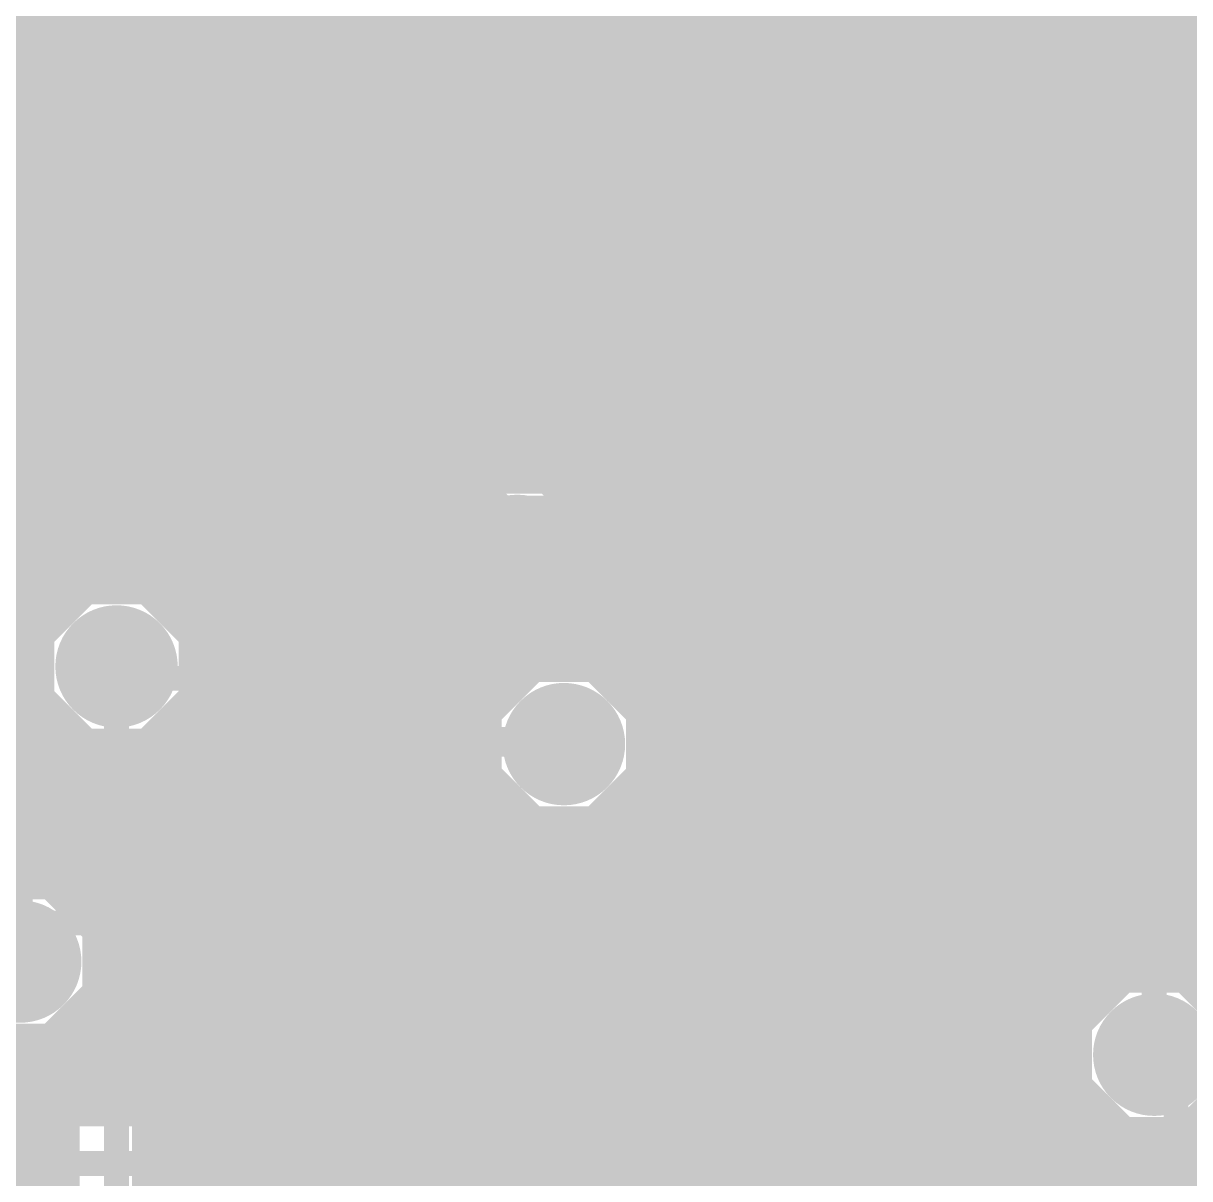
# Model space of a CAD drawing. Extents: x -6 to 196, y -52 to 46.
# Drawn here: x 125.12 to 134.66, y 4.7 to 14.15 of the extents above; entities that cross this region are included whole.
import ezdxf

# ---------------------------------------------------------------- set-up
doc = ezdxf.new("R2010")
doc.units = 0
doc.header["$MEASUREMENT"] = 0
doc.layers.get('0').update_dxf_attribs({"linetype": 'CONTINUOUS'})
for name, color, linetype in [('22-304-1_BOT', 7, 'CONTINUOUS'), ('22-304-1_DRD', 7, 'CONTINUOUS'), ('22-304-1_GND', 6, 'CONTINUOUS'), ('22-304-1_IN1', 4, 'CONTINUOUS'), ('22-304-1_SMT', 5, 'CONTINUOUS'), ('22-304-1_SPT', 10, 'CONTINUOUS'), ('22-304-1_SST', 14, 'CONTINUOUS'), ('22-304-1_TOP', 9, 'CONTINUOUS'), ('THRUHOLE_TAP', 13, 'CONTINUOUS')]:
    doc.layers.add(name, color=color, linetype=linetype)

# ---------------------------------------------------------------- blocks, each defined once
blk = doc.blocks.new('ROUND_57')
at = {"const_width": 0.35052}
blk.add_lwpolyline([(-0.17526, 0, 1), (0.17526, 0, 1)], format="xyb", close=True, dxfattribs=at)
blk = doc.blocks.new('ROUND_83')
at = {"const_width": 0.50038}
blk.add_lwpolyline([(-0.25019, 0, 1), (0.25019, 0, 1)], format="xyb", close=True, dxfattribs=at)
blk = doc.blocks.new('ROUND_85')
at = {"const_width": 0.0635}
blk.add_lwpolyline([(-0.03175, 0, 1), (0.03175, 0, 1)], format="xyb", close=True, dxfattribs=at)
blk = doc.blocks.new('ROUND_86')
at = {"const_width": 0.50038}
blk.add_lwpolyline([(-0.25019, 0, 1), (0.25019, 0, 1)], format="xyb", close=True, dxfattribs=at)
blk = doc.blocks.new('ROUND_11')
at = {"const_width": 0.35052}
blk.add_lwpolyline([(-0.17526, 0, 1), (0.17526, 0, 1)], format="xyb", close=True, dxfattribs=at)
blk = doc.blocks.new('OBLONG_45')
at = {"const_width": 0.2794}
blk.add_lwpolyline([(0.7493, 0), (-0.7493, 0)], dxfattribs=at)
at = {"const_width": 0.1397}
for points in [[(-0.81915, 0, 1), (-0.67945, 0, 1)], [(0.67945, 0, 1), (0.81915, 0, 1)]]:
    blk.add_lwpolyline(points, format="xyb", close=True, dxfattribs=at)
blk = doc.blocks.new('RECTANGLE_46')
blk.add_solid([(0.889, 0.1397), (0.889, -0.1397), (-0.889, 0.1397), (-0.889, -0.1397)])
blk = doc.blocks.new('ROUND_88')
at = {"const_width": 0.10033}
blk.add_lwpolyline([(-0.050164, 0, 1), (0.050164, 0, 1)], format="xyb", close=True, dxfattribs=at)

msp = doc.modelspace()

# ---------------------------------------------------------------- linework, layer by layer
at = {"layer": '22-304-1_BOT'}
for points, const_width in [([(129.6162, 19.38274), (129.6162, 10.29208)], 0.254), ([(129.8448, 19.38274), (129.8448, 8.85952)], 0.254), ([(128.016, 19.20494), (128.016, 8.47852)], 0.254), ([(127.7874, 18.97634), (127.7874, 8.24992)], 0.254), ([(125.095, 6.477), (125.095, 17.907), (125.984, 18.796)], 0.2032), ([(127.5588, 18.415), (127.5588, 8.02132)], 0.254), ([(126.4158, 18.2753), (126.4158, 9.30656)], 0.254), ([(126.6444, 18.21942), (126.6444, -4.064)], 0.254), ([(127.3302, 18.20418), (127.3302, 7.79272)], 0.254), ([(125.9586, 18.12036), (125.9586, 9.56056)], 0.254), ([(126.1872, 18.15084), (126.1872, 9.49452)], 0.254), ([(126.873, 18.13052), (126.873, 0.99568)], 0.254), ([(127.1016, 18.12798), (127.1016, 7.50062)], 0.254), ([(125.73, 17.93494), (125.73, 9.54786)], 0.254), ([(125.52426, 17.7292), (125.52426, 9.46404)], 0.254), ([(134.366, 5.715), (134.366, 14.986), (132.334, 17.018), (130.683, 17.018)], 0.2032), ([(130.0734, 16.72336), (130.0734, 8.67156)], 0.254), ([(131.2164, 16.58874), (131.2164, -4.064)], 0.254), ([(131.445, 16.58874), (131.445, -4.064)], 0.254), ([(131.6736, 16.58874), (131.6736, -4.064)], 0.254), ([(131.9022, 16.58874), (131.9022, -4.064)], 0.254), ([(132.1308, 16.58874), (132.1308, -4.064)], 0.254), ([(130.302, 16.4592), (130.302, -4.064)], 0.254), ([(130.9878, 16.41348), (130.9878, -4.064)], 0.254), ([(132.3594, 16.38554), (132.3594, -4.064)], 0.254), ([(130.5306, 16.3576), (130.5306, -4.064)], 0.254), ([(130.7592, 16.3449), (130.7592, -4.064)], 0.254), ([(132.588, 16.15694), (132.588, -4.064)], 0.254), ([(132.8166, 15.92834), (132.8166, -4.064)], 0.254), ([(128.2446, 15.63878), (128.2446, 8.65378)], 0.254), ([(129.3876, 15.63878), (129.3876, 10.42924)], 0.254), ([(133.0452, 15.69974), (133.0452, -4.064)], 0.254), ([(128.4732, 15.4178), (128.4732, 8.68426)], 0.254), ([(129.159, 15.4178), (129.159, 10.46988)], 0.254), ([(133.2738, 15.47114), (133.2738, -4.064)], 0.254), ([(128.7018, 15.33398), (128.7018, 10.29208)], 0.254), ([(128.9304, 15.33398), (128.9304, 10.42924)], 0.254), ([(133.5024, 15.24254), (133.5024, -4.064)], 0.254), ([(133.731, 15.01394), (133.731, 5.94868)], 0.254), ([(133.93674, 14.8082), (133.93674, 6.23824)], 0.254), ([(133.93674, 14.224), (125.52426, 14.224)], 0.254), ([(133.93674, 13.9954), (125.52426, 13.9954)], 0.254), ([(133.93674, 13.7668), (125.52426, 13.7668)], 0.254), ([(133.93674, 13.5382), (125.52426, 13.5382)], 0.254), ([(133.93674, 13.3096), (125.52426, 13.3096)], 0.254), ([(133.93674, 13.081), (125.52426, 13.081)], 0.254), ([(133.93674, 12.8524), (125.52426, 12.8524)], 0.254), ([(133.93674, 12.6238), (125.52426, 12.6238)], 0.254), ([(133.93674, 12.3952), (125.52426, 12.3952)], 0.254), ([(133.93674, 12.1666), (125.52426, 12.1666)], 0.254), ([(133.93674, 11.938), (125.52426, 11.938)], 0.254), ([(133.93674, 11.7094), (125.52426, 11.7094)], 0.254), ([(133.93674, 11.4808), (125.52426, 11.4808)], 0.254), ([(133.93674, 11.2522), (125.52426, 11.2522)], 0.254), ([(133.93674, 11.0236), (125.52426, 11.0236)], 0.254), ([(133.93674, 10.795), (125.52426, 10.795)], 0.254), ([(133.93674, 10.5664), (125.52426, 10.5664)], 0.254), ([(128.75514, 10.3378), (125.52426, 10.3378)], 0.254), ([(133.93674, 10.3378), (129.56032, 10.3378)], 0.254), ([(128.55956, 10.1092), (125.52426, 10.1092)], 0.254), ([(133.93674, 10.1092), (129.75844, 10.1092)], 0.254), ([(128.48844, 9.8806), (125.52426, 9.8806)], 0.254), ([(133.93674, 9.8806), (129.82956, 9.8806)], 0.254), ([(128.49606, 9.652), (125.52426, 9.652)], 0.254), ([(133.93674, 9.652), (129.8194, 9.652)], 0.254), ([(128.59258, 9.4234), (126.29896, 9.4234)], 0.254), ([(133.93674, 9.4234), (129.72542, 9.4234)], 0.254), ([(128.7018, 9.2964), (128.7018, 8.68426)], 0.254), ([(129.6162, 9.2964), (129.6162, 8.92556)], 0.254), ([(128.84404, 9.1948), (126.48692, 9.1948)], 0.254), ([(128.9304, 9.1567), (128.9304, 8.68426)], 0.254), ([(129.3876, 9.1567), (129.3876, 8.91286)], 0.254), ([(133.93674, 9.1948), (129.47142, 9.1948)], 0.254), ([(129.159, 9.1186), (129.159, 8.8138)], 0.254), ([(133.93674, 8.9662), (126.55296, 8.9662)], 0.254), ([(125.8824, 8.89), (125.8824, 0.7874), (125.603, 0.508), (125.603, 0)], 0.2032), ([(129.06502, 8.7376), (126.54026, 8.7376)], 0.254), ([(129.01676, 8.68426), (128.397, 8.68426)], 0.254), ([(133.93674, 8.7376), (130.01244, 8.7376)], 0.254), ([(128.09474, 8.55726), (127.20828, 7.67334)], 0.254), ([(126.4158, 8.47344), (126.4158, -4.064)], 0.254), ([(128.04394, 8.509), (126.4412, 8.509)], 0.254), ([(133.93674, 8.509), (130.16738, 8.509)], 0.254), ([(126.31166, 8.36676), (126.31166, 0.7874)], 0.254), ([(127.81534, 8.2804), (126.31166, 8.2804)], 0.254), ([(133.93674, 8.2804), (130.21564, 8.2804)], 0.254), ([(129.54, 8.255), (128.397, 8.255), (127.508, 7.366), (127.508, 0.762)], 0.2032), ([(127.58674, 8.0518), (126.31166, 8.0518)], 0.254), ([(133.93674, 8.0518), (130.18516, 8.0518)], 0.254), ([(127.35814, 7.8232), (126.31166, 7.8232)], 0.254), ([(128.5748, 7.82574), (127.93726, 7.1882)], 0.254), ([(129.0193, 7.8232), (128.56972, 7.8232)], 0.254), ([(129.01676, 7.82574), (128.5748, 7.82574)], 0.254), ([(128.7018, 7.82574), (128.7018, -4.064)], 0.254), ([(128.9304, 7.82574), (128.9304, -4.064)], 0.254), ([(133.93674, 7.8232), (130.0607, 7.8232)], 0.254), ([(130.0734, 7.83844), (130.0734, -4.064)], 0.254), ([(128.4732, 7.72414), (128.4732, -4.064)], 0.254), ([(129.159, 7.6962), (129.159, -4.064)], 0.254), ([(129.8448, 7.65048), (129.8448, -4.064)], 0.254), ([(127.14478, 7.5946), (126.31166, 7.5946)], 0.254), ([(129.39268, 7.5946), (128.34112, 7.5946)], 0.254), ([(129.3876, 7.5946), (129.3876, -4.064)], 0.254), ([(129.6162, 7.5819), (129.6162, -4.064)], 0.254), ([(133.93674, 7.5946), (129.68732, 7.5946)], 0.254), ([(128.2446, 7.49554), (128.2446, -4.064)], 0.254), ([(127.07874, 7.366), (126.31166, 7.366)], 0.254), ([(127.07874, 7.366), (127.07874, 1.28524)], 0.254), ([(133.93674, 7.366), (128.11252, 7.366)], 0.254), ([(128.016, 7.26694), (128.016, 1.20904)], 0.254), ([(127.07874, 7.1374), (126.31166, 7.1374)], 0.254), ([(127.93726, 7.1882), (127.93726, 1.28524)], 0.254), ([(133.93674, 7.1374), (127.93726, 7.1374)], 0.254), ([(127.07874, 6.9088), (126.31166, 6.9088)], 0.254), ([(133.93674, 6.9088), (127.93726, 6.9088)], 0.254), ([(127.07874, 6.6802), (126.31166, 6.6802)], 0.254), ([(133.93674, 6.6802), (127.93726, 6.6802)], 0.254), ([(127.07874, 6.4516), (126.31166, 6.4516)], 0.254), ([(133.93674, 6.4516), (127.93726, 6.4516)], 0.254), ([(127.07874, 6.223), (126.31166, 6.223)], 0.254), ([(133.91896, 6.223), (127.93726, 6.223)], 0.254), ([(127.07874, 5.9944), (126.31166, 5.9944)], 0.254), ([(133.74878, 5.9944), (127.93726, 5.9944)], 0.254), ([(125.45314, 5.90296), (125.45314, 0.9652)], 0.254), ([(125.0442, 5.80136), (125.0442, 0.381)], 0.254), ([(125.2728, 5.82422), (125.2728, 0.77978)], 0.254), ([(125.45314, 5.7658), (123.0757, 5.7658)], 0.254), ([(127.07874, 5.7658), (126.31166, 5.7658)], 0.254), ([(133.69036, 5.7658), (127.93726, 5.7658)], 0.254), ([(125.45314, 5.5372), (123.20016, 5.5372)], 0.254), ([(127.07874, 5.5372), (126.31166, 5.5372)], 0.254), ([(133.71322, 5.5372), (127.93726, 5.5372)], 0.254), ([(133.731, 5.48132), (133.731, -4.064)], 0.254), ([(125.45314, 5.3086), (123.23064, 5.3086)], 0.254), ([(127.07874, 5.3086), (126.31166, 5.3086)], 0.254), ([(133.82498, 5.3086), (127.93726, 5.3086)], 0.254), ([(133.9596, 5.17398), (133.9596, -4.064)], 0.254), ([(125.45314, 5.08), (123.18238, 5.08)], 0.254), ([(127.07874, 5.08), (126.31166, 5.08)], 0.254), ([(134.13232, 5.08), (127.93726, 5.08)], 0.254), ([(134.1882, 5.06222), (134.1882, -4.064)], 0.254), ([(134.4168, 5.03936), (134.4168, -4.064)], 0.254), ([(134.98576, 5.08), (134.59968, 5.08)], 0.254), ([(134.6454, 5.09778), (134.6454, -4.064)], 0.254), ([(125.45314, 4.8514), (123.02744, 4.8514)], 0.254), ([(127.07874, 4.8514), (126.31166, 4.8514)], 0.254), ([(135.24992, 4.8514), (127.93726, 4.8514)], 0.254), ([(125.45314, 4.6228), (121.58726, 4.6228)], 0.254), ([(127.07874, 4.6228), (126.31166, 4.6228)], 0.254), ([(138.52906, 4.6228), (127.93726, 4.6228)], 0.254)]:
    msp.add_lwpolyline(points, dxfattribs=dict(at, const_width=const_width))
at = {"layer": '22-304-1_BOT', "const_width": 0.254}
for points in [[(129.159, 10.46988, 0.4142136), (128.48336, 9.79424)], [(129.159, 10.46988, 0.4142136), (128.48336, 9.79424)], [(129.83464, 9.79424, 0.4142136), (129.159, 10.46988)], [(129.83464, 9.79424, 0.4142136), (129.159, 10.46988)], [(128.48336, 9.79424, 0.4142136), (129.159, 9.1186)], [(128.48336, 9.79424, 0.4142136), (129.159, 9.1186)], [(129.159, 9.1186, 0.4142136), (129.83464, 9.79424)], [(129.159, 9.1186, 0.4142136), (129.83464, 9.79424)], [(125.8824, 9.56564, 0.1403625), (125.52477, 9.46323)], [(126.55804, 8.89, 0.4142136), (125.8824, 9.56564)], [(126.31166, 8.36676, 0.2246031), (126.55919, 8.89)], [(129.54, 8.93064, 0.224604), (129.01765, 8.68353)], [(130.21564, 8.255, 0.4142136), (129.54, 8.93064)], [(128.397, 8.68426, 0.1989132), (128.09347, 8.55853)], [(129.54, 7.57936, 0.4142136), (130.21564, 8.255)], [(129.01676, 7.82574, 0.2246031), (129.54, 7.57821)], [(127.20574, 7.66826, 0.1989124), (127.08054, 7.366)], [(127.20574, 7.66826, 0.1989124), (127.08054, 7.366)], [(124.41936, 6.477, 0.4142136), (125.095, 5.80136)], [(133.93674, 6.23824, 0.2246031), (133.68921, 5.715)], [(125.095, 5.80136, 0.1403614), (125.45263, 5.90377)], [(133.69036, 5.715, 0.4142136), (134.366, 5.03936)], [(134.366, 5.03936, 0.2253665), (134.8896, 5.28799)]]:
    msp.add_lwpolyline(points, format="xyb", dxfattribs=at)
at = {"layer": '22-304-1_DRD', "const_width": 0.254}
for points in [[(129.032, 11.43), (128.651, 11.049)], [(129.032, 11.43), (128.651, 11.049)], [(129.54, 11.43), (129.032, 11.43)], [(129.54, 11.43), (129.032, 11.43)], [(129.921, 11.049), (129.54, 11.43)], [(129.921, 11.049), (129.54, 11.43)], [(128.651, 11.049), (128.651, 10.541)], [(128.651, 11.049), (128.651, 10.541)], [(129.921, 10.541), (129.921, 11.049)], [(129.921, 10.541), (129.921, 11.049)], [(128.651, 10.541), (129.032, 10.16)], [(128.651, 10.541), (129.032, 10.16)], [(129.54, 10.16), (129.921, 10.541)], [(129.54, 10.16), (129.921, 10.541)], [(128.905, 10.42924), (128.524, 10.04824)], [(128.905, 10.42924), (128.524, 10.04824)], [(128.905, 10.42924), (128.524, 10.04824)], [(129.413, 10.42924), (128.905, 10.42924)], [(129.413, 10.42924), (128.905, 10.42924)], [(129.413, 10.42924), (128.905, 10.42924)], [(129.794, 10.04824), (129.413, 10.42924)], [(129.794, 10.04824), (129.413, 10.42924)], [(129.794, 10.04824), (129.413, 10.42924)], [(129.032, 10.16), (129.54, 10.16)], [(129.032, 10.16), (129.54, 10.16)], [(128.524, 10.04824), (128.524, 9.54024)], [(128.524, 10.04824), (128.524, 9.54024)], [(128.524, 10.04824), (128.524, 9.54024)], [(129.794, 9.54024), (129.794, 10.04824)], [(129.794, 9.54024), (129.794, 10.04824)], [(129.794, 9.54024), (129.794, 10.04824)], [(125.6284, 9.525), (125.2474, 9.144)], [(126.1364, 9.525), (125.6284, 9.525)], [(126.5174, 9.144), (126.1364, 9.525)], [(128.524, 9.54024), (128.905, 9.15924)], [(128.524, 9.54024), (128.905, 9.15924)], [(128.524, 9.54024), (128.905, 9.15924)], [(129.413, 9.15924), (129.794, 9.54024)], [(129.413, 9.15924), (129.794, 9.54024)], [(129.413, 9.15924), (129.794, 9.54024)], [(125.2474, 9.144), (125.2474, 8.636)], [(126.5174, 8.636), (126.5174, 9.144)], [(128.905, 9.15924), (129.413, 9.15924)], [(128.905, 9.15924), (129.413, 9.15924)], [(128.905, 9.15924), (129.413, 9.15924)], [(129.286, 8.89), (128.905, 8.509)], [(129.794, 8.89), (129.286, 8.89)], [(130.175, 8.509), (129.794, 8.89)], [(125.2474, 8.636), (125.6284, 8.255)], [(126.1364, 8.255), (126.5174, 8.636)], [(128.905, 8.509), (128.905, 8.001)], [(130.175, 8.001), (130.175, 8.509)], [(124.9934, 7.8232), (124.6124, 8.2042)], [(125.6284, 8.255), (126.1364, 8.255)], [(128.905, 8.001), (129.286, 7.62)], [(129.794, 7.62), (130.175, 8.001)], [(124.9934, 7.3152), (124.9934, 7.8232)], [(129.286, 7.62), (129.794, 7.62)], [(124.6124, 6.9342), (124.9934, 7.3152)], [(125.349, 7.112), (124.841, 7.112)], [(125.73, 6.731), (125.349, 7.112)], [(125.73, 6.223), (125.73, 6.731)], [(134.112, 6.35), (133.731, 5.969)], [(134.62, 6.35), (134.112, 6.35)], [(135.001, 5.969), (134.62, 6.35)], [(125.349, 5.842), (125.73, 6.223)], [(133.731, 5.969), (133.731, 5.461)], [(124.841, 5.842), (125.349, 5.842)], [(133.731, 5.461), (134.112, 5.08)], [(134.62, 5.08), (135.001, 5.461)], [(134.112, 5.08), (134.62, 5.08)]]:
    msp.add_lwpolyline(points, dxfattribs=at)
at = {"layer": '22-304-1_IN1'}
for points, const_width in [([(125.222, 19.29384), (125.222, 9.03732)], 0.254), ([(127.7366, 19.29384), (127.7366, 5.25526)], 0.254), ([(127.9652, 19.29384), (127.9652, 5.25526)], 0.254), ([(128.1938, 19.29384), (128.1938, 5.25526)], 0.254), ([(128.4224, 19.29384), (128.4224, 5.25526)], 0.254), ([(128.651, 19.29384), (128.651, 11.02868)], 0.254), ([(128.8796, 19.29384), (128.8796, 11.33602)], 0.254), ([(131.6228, 19.29384), (131.6228, 5.25526)], 0.254), ([(131.8514, 19.29384), (131.8514, 5.45592)], 0.254), ([(132.08, 19.29384), (132.08, 5.68452)], 0.254), ([(132.3086, 19.29384), (132.3086, 5.91312)], 0.254), ([(132.5372, 18.542), (132.5372, 6.14172)], 0.254), ([(125.4506, 18.37944), (125.4506, 9.4107)], 0.254), ([(127.508, 18.34896), (127.508, 5.25526)], 0.254), ([(125.6792, 18.19148), (125.6792, 9.53516)], 0.254), ([(126.365, 18.2372), (126.365, 9.36244)], 0.254), ([(126.5936, 18.25498), (126.5936, 5.25526)], 0.254), ([(124.9934, 18.15592), (124.9934, 7.80288)], 0.254), ([(125.9078, 18.1229), (125.9078, 9.56564)], 0.254), ([(126.1364, 18.1356), (126.1364, 9.51738)], 0.254), ([(126.8222, 18.14322), (126.8222, 5.25526)], 0.254), ([(127.0508, 18.12036), (127.0508, 5.25526)], 0.254), ([(127.2794, 18.17878), (127.2794, 5.25526)], 0.254), ([(131.3942, 17.69364), (131.3942, 5.25526)], 0.254), ([(134.5946, 17.61236), (134.5946, 7.41426)], 0.254), ([(134.366, 17.3482), (134.366, 7.41426)], 0.254), ([(133.9088, 17.2339), (133.9088, 7.40664)], 0.254), ([(134.1374, 17.2466), (134.1374, 7.41426)], 0.254), ([(129.1082, 16.637), (129.1082, 11.44778)], 0.254), ([(132.7658, 16.64716), (132.7658, 6.37032)], 0.254), ([(133.6802, 16.64716), (133.6802, 7.28472)], 0.254), ([(130.2512, 16.4973), (130.2512, 5.25526)], 0.254), ([(131.1656, 16.54302), (131.1656, 5.25526)], 0.254), ([(132.9944, 16.50746), (132.9944, 6.59892)], 0.254), ([(133.223, 16.46936), (133.223, 6.82752)], 0.254), ([(133.4516, 16.50746), (133.4516, 7.05612)], 0.254), ([(129.3368, 16.42618), (129.3368, 11.4681)], 0.254), ([(130.0226, 16.44142), (130.0226, 8.72744)], 0.254), ([(130.4798, 16.37284), (130.4798, 5.25526)], 0.254), ([(130.937, 16.39062), (130.937, 5.25526)], 0.254), ([(129.5654, 16.34998), (129.5654, 11.40968)], 0.254), ([(129.794, 16.35252), (129.794, 11.24204)], 0.254), ([(130.7084, 16.34236), (130.7084, 5.25526)], 0.254), ([(145.288, 14.097), (120.396, 14.097)], 0.254), ([(145.288, 13.8684), (120.396, 13.8684)], 0.254), ([(145.288, 13.6398), (120.396, 13.6398)], 0.254), ([(145.288, 13.4112), (120.396, 13.4112)], 0.254), ([(145.288, 13.1826), (120.396, 13.1826)], 0.254), ([(145.288, 12.954), (120.396, 12.954)], 0.254), ([(145.288, 12.7254), (120.396, 12.7254)], 0.254), ([(145.288, 12.4968), (120.396, 12.4968)], 0.254), ([(145.288, 12.2682), (120.396, 12.2682)], 0.254), ([(145.288, 12.0396), (120.396, 12.0396)], 0.254), ([(145.288, 11.811), (120.396, 11.811)], 0.254), ([(145.288, 11.5824), (120.396, 11.5824)], 0.254), ([(128.905, 11.3538), (120.396, 11.3538)], 0.254), ([(145.288, 11.3538), (129.667, 11.3538)], 0.254), ([(128.69418, 11.1252), (120.396, 11.1252)], 0.254), ([(145.288, 11.1252), (129.87528, 11.1252)], 0.254), ([(128.61798, 10.8966), (120.396, 10.8966)], 0.254), ([(145.288, 10.8966), (129.95402, 10.8966)], 0.254), ([(128.62052, 10.668), (123.00204, 10.668)], 0.254), ([(145.288, 10.668), (129.94894, 10.668)], 0.254), ([(128.651, 10.56132), (128.651, 5.25526)], 0.254), ([(128.70942, 10.4394), (123.16968, 10.4394)], 0.254), ([(145.288, 10.4394), (129.86004, 10.4394)], 0.254), ([(129.794, 10.34796), (129.794, 8.88238)], 0.254), ([(128.94564, 10.2108), (123.2281, 10.2108)], 0.254), ([(128.8796, 10.25398), (128.8796, 8.40232)], 0.254), ([(129.5654, 10.17778), (129.5654, 8.93064)], 0.254), ([(145.288, 10.2108), (129.62636, 10.2108)], 0.254), ([(129.1082, 10.14222), (129.1082, 8.7757)], 0.254), ([(129.3368, 10.11936), (129.3368, 8.90016)], 0.254), ([(145.288, 9.9822), (123.20778, 9.9822)], 0.254), ([(145.288, 9.7536), (123.09602, 9.7536)], 0.254), ([(125.64872, 9.525), (122.78868, 9.525)], 0.254), ([(145.288, 9.525), (126.11608, 9.525)], 0.254), ([(125.34138, 9.2964), (120.396, 9.2964)], 0.254), ([(145.288, 9.2964), (126.42342, 9.2964)], 0.254), ([(125.22962, 9.0678), (120.396, 9.0678)], 0.254), ([(145.288, 9.0678), (126.53518, 9.0678)], 0.254), ([(125.20676, 8.8392), (120.396, 8.8392)], 0.254), ([(129.19964, 8.8392), (126.5555, 8.8392)], 0.254), ([(145.288, 8.8392), (129.88036, 8.8392)], 0.254), ([(125.222, 8.74268), (125.222, 7.13994)], 0.254), ([(125.26518, 8.6106), (120.396, 8.6106)], 0.254), ([(128.96342, 8.6106), (126.49708, 8.6106)], 0.254), ([(145.288, 8.6106), (130.11404, 8.6106)], 0.254), ([(125.43536, 8.382), (120.396, 8.382)], 0.254), ([(125.4506, 8.3693), (125.4506, 7.05104)], 0.254), ([(128.87452, 8.382), (126.32944, 8.382)], 0.254), ([(126.365, 8.41502), (126.365, 5.25526)], 0.254), ([(145.288, 8.382), (130.20294, 8.382)], 0.254), ([(125.6792, 8.24484), (125.6792, 6.81736)], 0.254), ([(125.9078, 8.21436), (125.9078, 5.25526)], 0.254), ([(126.1364, 8.26262), (126.1364, 5.25526)], 0.254), ([(128.87198, 8.1534), (124.69876, 8.1534)], 0.254), ([(128.8796, 8.10768), (128.8796, 5.25526)], 0.254), ([(145.288, 8.1534), (130.20802, 8.1534)], 0.254), ([(128.94818, 7.9248), (124.93244, 7.9248)], 0.254), ([(145.288, 7.9248), (130.12928, 7.9248)], 0.254), ([(137.414, 6.79196), (136.33704, 6.79196), (136.144, 6.985), (133.985, 6.985), (131.826, 4.826), (124.333, 4.826), (122.682, 3.175), (92.583, 3.175), (90.297, 5.461), (81.407, 5.461), (80.518, 6.35), (67.183, 6.35), (66.548, 6.985), (23.241, 6.985), (22.479, 7.747), (21.209, 7.747), (20.574, 7.112), (19.812, 7.112), (19.304, 6.604), (18.923, 6.604), (18.288, 5.969), (14.732, 5.969)], 0.2032), ([(129.159, 7.6962), (125.02134, 7.6962)], 0.254), ([(129.1082, 7.7343), (129.1082, 5.25526)], 0.254), ([(145.288, 7.6962), (129.921, 7.6962)], 0.254), ([(130.0226, 7.78002), (130.0226, 5.25526)], 0.254), ([(129.3368, 7.60984), (129.3368, 5.25526)], 0.254), ([(129.794, 7.62762), (129.794, 5.25526)], 0.254), ([(129.5654, 7.57936), (129.5654, 5.25526)], 0.254), ([(137.38098, 7.4676), (125.02642, 7.4676)], 0.254), ([(136.144, 7.41426), (133.985, 7.41426)], 0.254), ([(124.9934, 7.33552), (124.9934, 7.14502)], 0.254), ([(133.63194, 7.239), (124.94768, 7.239)], 0.254), ([(133.68274, 7.28726), (131.6482, 5.25526)], 0.254), ([(137.16, 5.588), (136.652, 5.588), (135.763, 6.477), (134.112, 6.477), (131.953, 4.318), (124.46, 4.318), (122.809, 2.667), (92.456, 2.667), (90.17, 4.953), (81.28, 4.953), (80.391, 5.842), (66.929, 5.842), (66.294, 6.477), (22.987, 6.477), (22.225, 7.239), (21.336, 7.239), (20.701, 6.604), (19.939, 6.604), (19.431, 6.096), (19.05, 6.096), (16.764, 3.81), (5.08, 3.81)], 0.2032), ([(133.40334, 7.0104), (125.51156, 7.0104)], 0.254), ([(133.17474, 6.7818), (125.69952, 6.7818)], 0.254), ([(135.54456, 5.461), (134.90956, 4.826), (133.096, 4.826), (132.08, 3.81), (124.587, 3.81), (122.936, 2.159), (92.329, 2.159), (90.043, 4.445), (81.153, 4.445), (80.264, 5.334), (66.675, 5.334), (66.04, 5.969), (22.86, 5.969), (22.098, 6.731), (21.59, 6.731), (20.955, 6.096), (20.066, 6.096), (19.304, 5.334)], 0.2032), ([(132.94614, 6.5532), (125.76556, 6.5532)], 0.254), ([(132.71754, 6.3246), (125.75286, 6.3246)], 0.254), ([(132.48894, 6.096), (125.6538, 6.096)], 0.254), ([(125.6792, 6.13664), (125.6792, 5.25526)], 0.254), ([(125.4506, 5.90042), (125.4506, 5.25526)], 0.254), ([(124.9934, 5.80898), (124.9934, 5.25526)], 0.254), ([(125.222, 5.81152), (125.222, 5.25526)], 0.254), ([(132.26034, 5.8674), (125.3871, 5.8674)], 0.254), ([(132.03174, 5.6388), (117.221, 5.6388)], 0.254), ([(131.80314, 5.4102), (117.221, 5.4102)], 0.254), ([(131.6482, 5.25526), (124.333, 5.25526)], 0.254)]:
    msp.add_lwpolyline(points, dxfattribs=dict(at, const_width=const_width))
at = {"layer": '22-304-1_IN1', "const_width": 0.254}
for points in [[(129.286, 11.47064, 0.4142136), (128.61036, 10.795)], [(129.96164, 10.795, 0.4142136), (129.286, 11.47064)], [(128.61036, 10.795, 0.4142136), (129.286, 10.11936)], [(129.286, 10.11936, 0.4142136), (129.96164, 10.795)], [(125.8824, 9.56564, 0.4142136), (125.20676, 8.89)], [(126.55804, 8.89, 0.4142136), (125.8824, 9.56564)], [(125.20676, 8.89, 0.4142136), (125.8824, 8.21436)], [(125.8824, 8.21436, 0.4142136), (126.55804, 8.89)], [(129.54, 8.93064, 0.4142136), (128.86436, 8.255)], [(130.21564, 8.255, 0.4142136), (129.54, 8.93064)], [(125.03404, 7.5692, 0.4142136), (124.3584, 8.24484)], [(128.86436, 8.255, 0.4142136), (129.54, 7.57936)], [(129.54, 7.57936, 0.4142136), (130.21564, 8.255)], [(124.8537, 7.10946, 0.1892576), (125.03418, 7.5692)], [(133.985, 7.41426, 0.1989132), (133.68147, 7.28853)], [(125.095, 7.15264, 0.0913732), (124.85416, 7.10826)], [(125.77064, 6.477, 0.4142136), (125.095, 7.15264)], [(124.41936, 6.477, 0.4142136), (125.095, 5.80136)], [(125.095, 5.80136, 0.4142136), (125.77064, 6.477)]]:
    msp.add_lwpolyline(points, format="xyb", dxfattribs=at)
at = {"layer": '22-304-1_SST', "const_width": 0.1524}
for points in [[(130.048, 5.08), (137.795, 5.08), (137.795, 13.97), (128.905, 13.97), (128.905, 6.223), (130.048, 5.08)], [(129.01676, 5.46608), (128.79324, 5.46608)], [(128.8796, 5.48132), (128.8796, 4.67868)], [(129.01676, 5.46608), (129.01676, 4.69392)], [(128.74244, 5.44576), (128.74244, 4.7117)], [(129.15392, 5.39496), (129.15392, 4.76504)], [(129.21996, 5.32892), (128.59004, 5.32892)], [(128.60528, 5.3467), (128.60528, 4.8133)], [(129.29108, 5.19176), (128.51892, 5.19176)], [(129.29108, 5.19176), (129.29108, 4.96824)], [(129.30632, 5.0546), (128.50368, 5.0546)], [(129.27076, 4.91744), (128.5367, 4.91744)], [(129.1717, 4.78028), (128.6383, 4.78028)]]:
    msp.add_lwpolyline(points, dxfattribs=at)
for points in [[(128.905, 5.48132, 0.4142136), (128.50368, 5.08)], [(129.30632, 5.08, 0.4142136), (128.905, 5.48132)], [(128.50368, 5.08, 0.4142136), (128.905, 4.67868)], [(128.905, 4.67868, 0.4142136), (129.30632, 5.08)]]:
    msp.add_lwpolyline(points, format="xyb", dxfattribs=at)
at = {"layer": '22-304-1_TOP'}
for points, const_width in [([(173.99, 11.9888), (173.4312, 11.9888), (172.593, 12.827), (172.593, 19.685), (171.704, 20.574), (143.891, 20.574), (137.287, 13.97), (134.62, 13.97), (133.35, 12.7), (129.413, 12.7), (128.8161, 13.2969), (127.5588, 13.2969)], 0.2032), ([(127.5588, 7.79272), (128.85928, 7.79272), (129.159, 7.493), (130.302, 7.493), (136.271, 13.462), (137.414, 13.462), (144.018, 20.066), (153.797, 20.066), (154.813, 19.05), (154.813, 12.192), (153.9748, 11.3538), (153.67, 11.3538)], 0.2032), ([(133.54304, 15.2781), (133.54304, 14.29004), (132.969, 13.716), (129.667, 13.716), (126.619, 16.764), (124.714, 16.764), (123.317, 18.161), (105.029, 18.161), (103.632, 16.764), (103.632, 13.97), (103.505, 13.843), (100.076, 13.843), (99.314, 14.605), (99.314, 15.875), (96.0628, 19.1262), (64.77, 19.1262)], 0.2032), ([(60.96, 13.589), (60.96, 14.986), (60.96, 16.383), (61.468, 16.891), (65.405, 16.891), (67.183, 18.669), (95.885, 18.669), (98.806, 15.748), (98.806, 14.478), (99.949, 13.335), (103.632, 13.335), (104.14, 13.843), (104.14, 16.637), (105.156, 17.653), (123.19, 17.653), (124.6378, 16.256), (126.492, 16.256), (129.5781, 13.208), (133.223, 13.208), (134.04342, 14.02842), (134.04342, 15.2781)], 0.2032), ([(135.74522, 13.54074), (130.13182, 7.92988)], 0.254), ([(134.7978, 13.54074), (133.65734, 12.40028)], 0.254), ([(135.63854, 13.4366), (134.69112, 13.4366)], 0.254), ([(134.747, 13.48994), (134.747, 12.54252)], 0.254), ([(134.5184, 13.26134), (134.5184, 12.31392)], 0.254), ([(135.40994, 13.208), (134.46252, 13.208)], 0.254), ([(136.4488, 13.03274), (130.60934, 7.19328)], 0.254), ([(134.2898, 13.03274), (134.2898, 12.08532)], 0.254), ([(135.18134, 12.9794), (134.23392, 12.9794)], 0.254), ([(127.5588, 11.79576), (124.98324, 11.79576), (124.0028, 12.7762), (122.555, 12.7762)], 0.2032), ([(134.95274, 12.7508), (134.00532, 12.7508)], 0.254), ([(134.0612, 12.80414), (134.0612, 11.85672)], 0.254), ([(128.77546, 12.73302), (129.10566, 12.40282)], 0.254), ([(128.77546, 12.73302), (128.77546, 12.32916)], 0.254), ([(128.8034, 12.70254), (128.8034, 10.36828)], 0.254), ([(133.8326, 12.57554), (133.8326, 11.62812)], 0.254), ([(128.98374, 12.5222), (128.77546, 12.5222)], 0.254), ([(129.032, 12.47394), (129.032, 10.45718)], 0.254), ([(134.72414, 12.5222), (133.77672, 12.5222)], 0.254), ([(120.015, 12.4714), (121.0056, 12.4714), (121.412, 12.065), (124.079, 12.065), (124.84862, 11.29538), (127.5588, 11.29538)], 0.2032), ([(129.27584, 12.2936), (128.77292, 12.2936)], 0.254), ([(128.77546, 12.29614), (128.77429, 12.32926)], 0.254), ([(129.2606, 12.29868), (129.2606, 10.46226)], 0.254), ([(133.35, 12.27074), (129.413, 12.27074)], 0.254), ([(129.4892, 12.27074), (129.4892, 10.38352)], 0.254), ([(129.7178, 12.27074), (129.7178, 10.17524)], 0.254), ([(129.9464, 12.27074), (129.9464, 8.79602)], 0.254), ([(130.175, 12.27074), (130.175, 8.48868)], 0.254), ([(130.4036, 12.27074), (130.4036, 8.19912)], 0.254), ([(130.6322, 12.27074), (130.6322, 8.42772)], 0.254), ([(130.8608, 12.27074), (130.8608, 8.65632)], 0.254), ([(131.0894, 12.27074), (131.0894, 8.88492)], 0.254), ([(131.318, 12.27074), (131.318, 9.11352)], 0.254), ([(131.5466, 12.27074), (131.5466, 9.34212)], 0.254), ([(131.7752, 12.27074), (131.7752, 9.57072)], 0.254), ([(132.0038, 12.27074), (132.0038, 9.79932)], 0.254), ([(132.2324, 12.27074), (132.2324, 10.02792)], 0.254), ([(132.461, 12.27074), (132.461, 10.25652)], 0.254), ([(132.6896, 12.27074), (132.6896, 10.48512)], 0.254), ([(132.9182, 12.27074), (132.9182, 10.71372)], 0.254), ([(133.1468, 12.27074), (133.1468, 10.94232)], 0.254), ([(133.3754, 12.27074), (133.3754, 11.17092)], 0.254), ([(134.49554, 12.2936), (133.48462, 12.2936)], 0.254), ([(133.604, 12.35456), (133.604, 11.39952)], 0.254), ([(134.26694, 12.065), (128.71196, 12.065)], 0.254), ([(134.03834, 11.8364), (128.77292, 11.8364)], 0.254), ([(133.80974, 11.6078), (128.73482, 11.6078)], 0.254), ([(133.58114, 11.3792), (128.76784, 11.3792)], 0.254), ([(134.747, 11.33094), (134.747, 6.2738)], 0.254), ([(133.35254, 11.1506), (128.75006, 11.1506)], 0.254), ([(137.8331, 11.1506), (134.56412, 11.1506)], 0.254), ([(134.5184, 11.10234), (134.5184, 6.37286)], 0.254), ([(126.34722, 10.86612), (124.84862, 10.86612)], 0.254), ([(125.1458, 10.86612), (125.1458, 10.02792)], 0.254), ([(125.3744, 10.86612), (125.3744, 10.08126)], 0.254), ([(125.603, 10.86612), (125.603, 10.08126)], 0.254), ([(125.8316, 10.86612), (125.8316, 10.08126)], 0.254), ([(126.0602, 10.86612), (126.0602, 10.08126)], 0.254), ([(126.2888, 10.86612), (126.2888, 10.04062)], 0.254), ([(133.12394, 10.922), (128.75768, 10.922)], 0.254), ([(134.2898, 10.87374), (134.2898, 6.38556)], 0.254), ([(137.82802, 10.922), (134.33552, 10.922)], 0.254), ([(126.34214, 10.795), (127.5588, 10.795)], 0.254), ([(128.77546, 10.795), (127.5588, 10.795)], 0.254), ([(129.286, 10.795), (127.5588, 10.795)], 0.2032), ([(129.286, 10.795), (127.5588, 10.795)], 0.2032), ([(126.35484, 10.6934), (123.36526, 10.6934)], 0.254), ([(132.89534, 10.6934), (128.76276, 10.6934)], 0.254), ([(137.82294, 10.6934), (134.10692, 10.6934)], 0.254), ([(134.0612, 10.64514), (134.0612, 6.31952)], 0.254), ([(126.37516, 10.4648), (118.28526, 10.4648)], 0.254), ([(129.0701, 10.4648), (128.74244, 10.4648)], 0.254), ([(132.66674, 10.4648), (129.2479, 10.4648)], 0.254), ([(137.84326, 10.4648), (133.87832, 10.4648)], 0.254), ([(133.8326, 10.41654), (133.8326, 6.13156)], 0.254), ([(126.34722, 10.2362), (118.28526, 10.2362)], 0.254), ([(132.43814, 10.2362), (129.66954, 10.2362)], 0.254), ([(133.604, 10.18794), (133.604, 5.02666)], 0.254), ([(137.81532, 10.2362), (133.64972, 10.2362)], 0.254), ([(126.111, 10.08126), (125.349, 10.08126)], 0.254), ([(125.11024, 10.0076), (118.28526, 10.0076)], 0.254), ([(126.39548, 10.0076), (126.34976, 10.0076)], 0.254), ([(132.20954, 10.0076), (129.80162, 10.0076)], 0.254), ([(137.86358, 10.0076), (133.42112, 10.0076)], 0.254), ([(125.04674, 9.95426), (123.51766, 8.42772)], 0.254), ([(133.3754, 9.95934), (133.3754, 4.99364)], 0.254), ([(127.5588, 9.79424), (129.159, 9.79424)], 0.2032), ([(129.159, 9.79424), (127.5588, 9.79424)], 0.2032), ([(127.5588, 9.79424), (129.159, 9.79424)], 0.2032), ([(131.98094, 9.779), (129.83464, 9.779)], 0.254), ([(133.1468, 9.73074), (133.1468, 5.01396)], 0.254), ([(137.81024, 9.779), (133.19252, 9.779)], 0.254), ([(118.11, -0.0762), (120.0658, -0.0762), (121.412, 1.27), (124.333, 1.27), (124.841, 1.778), (124.841, 3.302), (123.698, 4.445), (123.698, 8.001), (125.349, 9.652), (126.111, 9.652), (126.46914, 9.29386), (127.5588, 9.29386)], 0.2032), ([(131.75234, 9.5504), (129.78892, 9.5504)], 0.254), ([(137.87882, 9.5504), (132.96392, 9.5504)], 0.254), ([(129.7178, 9.41324), (129.7178, 8.90778)], 0.254), ([(132.9182, 9.50214), (132.9182, 5.00888)], 0.254), ([(131.52374, 9.3218), (129.6416, 9.3218)], 0.254), ([(137.81024, 9.3218), (132.73532, 9.3218)], 0.254), ([(128.8034, 9.21766), (128.8034, 8.72236)], 0.254), ([(132.6896, 9.27354), (132.6896, 5.00126)], 0.254), ([(129.032, 9.12876), (129.032, 8.72236)], 0.254), ([(129.2606, 9.12622), (129.2606, 8.86968)], 0.254), ([(129.4892, 9.20242), (129.4892, 8.9281)], 0.254), ([(131.29514, 9.0932), (128.72974, 9.0932)], 0.254), ([(132.461, 9.04494), (132.461, 5.01904)], 0.254), ([(137.85596, 9.0932), (132.50672, 9.0932)], 0.254), ([(127.5588, 8.79348), (125.78588, 8.79348), (125.8824, 8.89)], 0.2032), ([(129.24536, 8.8646), (128.76784, 8.8646)], 0.254), ([(131.06654, 8.8646), (129.8321, 8.8646)], 0.254), ([(137.81532, 8.8646), (132.27812, 8.8646)], 0.254), ([(132.2324, 8.81634), (132.2324, 4.98348)], 0.254), ([(129.04978, 8.72236), (128.76784, 8.72236)], 0.254), ([(130.83794, 8.636), (130.0988, 8.636)], 0.254), ([(132.0038, 8.58774), (132.0038, 5.02412)], 0.254), ([(137.83818, 8.636), (132.04952, 8.636)], 0.254), ([(130.60934, 8.4074), (130.19786, 8.4074)], 0.254), ([(137.13206, 8.4074), (131.82092, 8.4074)], 0.254), ([(127.5588, 8.2931), (129.54, 8.2931), (129.54, 8.255)], 0.2032), ([(131.7752, 8.35914), (131.7752, 4.96316)], 0.254), ([(130.38074, 8.1788), (130.21056, 8.1788)], 0.254), ([(136.85774, 8.1788), (131.59232, 8.1788)], 0.254), ([(131.5466, 8.13054), (131.5466, 5.02412)], 0.254), ([(130.175, 8.02132), (130.175, 7.97052)], 0.254), ([(131.318, 7.90194), (131.318, 4.96824)], 0.254), ([(136.75614, 7.9502), (131.36372, 7.9502)], 0.254), ([(136.7409, 7.7216), (131.13512, 7.7216)], 0.254), ([(131.0894, 7.67334), (131.0894, 5.02412)], 0.254), ([(127.5588, 7.29234), (124.64034, 7.29234), (124.3584, 7.5692)], 0.2032), ([(130.8608, 7.44474), (130.8608, 4.98856)], 0.254), ([(136.80694, 7.493), (130.90652, 7.493)], 0.254), ([(128.77292, 7.27202), (128.85674, 7.19074)], 0.254), ([(128.8034, 7.24154), (128.8034, 2.78892)], 0.254), ([(130.6322, 7.21614), (130.6322, 5.0165)], 0.254), ([(136.92886, 7.2644), (130.67792, 7.2644)], 0.254), ([(136.78154, 7.0358), (128.70434, 7.0358)], 0.254), ([(129.032, 7.08406), (129.032, 3.01752)], 0.254), ([(130.302, 7.06374), (129.159, 7.06374)], 0.254), ([(129.2606, 7.06374), (129.2606, 5.02666)], 0.254), ([(129.4892, 7.06374), (129.4892, 5.02666)], 0.254), ([(129.7178, 7.06374), (129.7178, 5.02666)], 0.254), ([(129.9464, 7.06374), (129.9464, 5.02666)], 0.254), ([(130.175, 7.06374), (130.175, 5.00634)], 0.254), ([(130.4036, 7.07644), (130.4036, 5.0038)], 0.254), ([(127.5588, 6.79196), (125.40996, 6.79196), (125.095, 6.477)], 0.2032), ([(136.73836, 6.8072), (128.77292, 6.8072)], 0.254), ([(136.77138, 6.5786), (128.72212, 6.5786)], 0.254), ([(127.5588, 6.29158), (126.56058, 6.29158), (126.111, 5.842), (126.111, 1.524), (125.1458, 0.5588), (122.555, 0.5588)], 0.2032), ([(134.13232, 6.35), (128.77038, 6.35)], 0.254), ([(136.90092, 6.35), (134.59968, 6.35)], 0.254), ([(133.82498, 6.1214), (128.74244, 6.1214)], 0.254), ([(133.71322, 5.8928), (128.76276, 5.8928)], 0.254), ([(126.365, -1.1938), (126.619, -0.9398), (126.619, 5.461), (126.9492, 5.7912), (127.5588, 5.7912)], 0.2032), ([(134.5438, 3.81), (134.5438, 5.5372), (134.366, 5.715)], 0.2032), ([(133.69036, 5.6642), (128.75768, 5.6642)], 0.254), ([(128.5748, 5.40766), (128.5748, 2.4765)], 0.254), ([(133.74878, 5.4356), (128.61036, 5.4356)], 0.254), ([(127.0889, 5.32384), (127.04826, 5.2832)], 0.254), ([(128.3081, 5.32384), (127.0889, 5.32384)], 0.254), ([(127.2032, 5.32384), (127.2032, 1.36652)], 0.254), ([(127.4318, 5.32384), (127.4318, 1.43256)], 0.254), ([(127.6604, 5.32384), (127.6604, 1.41986)], 0.254), ([(127.889, 5.32384), (127.889, 1.3208)], 0.254), ([(128.1176, 5.32384), (128.1176, 1.0541)], 0.254), ([(128.3462, 5.32638), (128.3462, -0.45974)], 0.254), ([(127.04826, 5.2832), (127.04826, 1.2573)], 0.254), ([(133.8326, 5.29844), (133.8326, 5.02666)], 0.254), ([(133.91896, 5.207), (127.04826, 5.207)], 0.254), ([(130.00736, 5.02666), (129.07264, 5.02666)], 0.254), ([(129.07264, 5.02666), (129.07264, 3.0607)], 0.254), ([(130.04038, 5.02666), (130.00726, 5.02549)], 0.254), ([(132.54228, 5.02666), (132.54228, 3.81)], 0.254), ([(133.57606, 5.02412), (133.54304, 5.02412)], 0.254), ([(134.11454, 5.02666), (133.57606, 5.02666)], 0.254), ([(134.0612, 5.11048), (134.0612, 5.02666)], 0.254), ([(134.11454, 5.08508), (134.11454, 5.02666)], 0.254), ([(129.07264, 4.9784), (127.04826, 4.9784)], 0.254), ([(130.33502, 4.9784), (130.24612, 4.9784)], 0.254), ([(130.8354, 4.9784), (130.7465, 4.9784)], 0.254), ([(131.33578, 4.9784), (131.24688, 4.9784)], 0.254), ([(131.83616, 4.9784), (131.74726, 4.9784)], 0.254), ([(132.33654, 4.9784), (132.24764, 4.9784)], 0.254), ([(132.83692, 4.9784), (132.74802, 4.9784)], 0.254), ([(133.3373, 4.9784), (133.2484, 4.9784)], 0.254), ([(129.07264, 4.7498), (127.04826, 4.7498)], 0.254)]:
    msp.add_lwpolyline(points, dxfattribs=dict(at, const_width=const_width))
at = {"layer": '22-304-1_TOP', "const_width": 0.254}
for points in [[(129.11074, 12.39774, 0.1989124), (129.413, 12.27254)], [(133.35, 12.27074, 0.1989115), (133.65353, 12.39647)], [(133.35, 12.27074, 0.1989115), (133.65353, 12.39647)], [(128.7018, 12.04468, 0.1430635), (128.77525, 12.29614)], [(128.77546, 11.79576, 0.1418911), (128.70313, 12.04552)], [(128.7018, 11.5443, 0.1430635), (128.77525, 11.79576)], [(128.77546, 11.29538, 0.1418911), (128.70313, 11.54514)], [(128.7018, 11.04392, 0.1430635), (128.77525, 11.29538)], [(128.77546, 10.795, 0.1418911), (128.70313, 11.04476)], [(126.34722, 10.86612, 0.0381809), (126.34178, 10.795)], [(126.34214, 10.795, 0.1430634), (126.41562, 10.54343)], [(128.7018, 10.54354, 0.1430635), (128.77525, 10.795)], [(126.4158, 10.54354, 0.1418913), (126.34371, 10.29462)], [(128.77038, 10.34796, 0.1127047), (128.70142, 10.5433)], [(129.159, 10.46988, 0.1541945), (128.77086, 10.34727)], [(129.159, 10.46988, 0.1541945), (128.77086, 10.34727)], [(129.83464, 9.79424, 0.4142136), (129.159, 10.46988)], [(129.83464, 9.79424, 0.4142136), (129.159, 10.46988)], [(126.34214, 10.29462, 0.1430634), (126.41562, 10.04305)], [(125.349, 10.08126, 0.1989132), (125.04547, 9.95553)], [(125.349, 10.08126, 0.1989132), (125.04547, 9.95553)], [(126.38278, 9.9822, 0.1738851), (126.111, 10.07966)], [(126.4158, 10.04316, 0.037242), (126.38323, 9.982)], [(129.159, 9.1186, 0.4142136), (129.83464, 9.79424)], [(129.159, 9.1186, 0.4142136), (129.83464, 9.79424)], [(128.7018, 9.0424, 0.113868), (128.77217, 9.24031)], [(128.77038, 9.24052, 0.154194), (129.159, 9.11776)], [(128.77038, 9.24052, 0.154194), (129.159, 9.11776)], [(128.77546, 8.79348, 0.1418911), (128.70313, 9.04324)], [(129.54, 8.93064, 0.2051235), (129.05098, 8.72121)], [(130.21564, 8.255, 0.4142136), (129.54, 8.93064)], [(128.76784, 8.72236, 0.0383887), (128.77331, 8.79348)], [(130.13182, 7.92988, 0.1262517), (130.21524, 8.255)], [(128.7018, 7.04088, 0.1319341), (128.77481, 7.27194)], [(128.85674, 7.19074, 0.1989124), (129.159, 7.06554)], [(128.85674, 7.19074, 0.1989124), (129.159, 7.06554)], [(130.302, 7.06374, 0.1989115), (130.60553, 7.18947)], [(128.77546, 6.79196, 0.1418911), (128.70313, 7.04172)], [(128.7018, 6.5405, 0.1430635), (128.77525, 6.79196)], [(128.77546, 6.29158, 0.1418911), (128.70313, 6.54134)], [(134.366, 6.39064, 0.4142136), (133.69036, 5.715)], [(135.01878, 5.88772, 0.3403291), (134.366, 6.39064)], [(128.7018, 6.04012, 0.1430635), (128.77525, 6.29158)], [(128.77546, 5.7912, 0.1418911), (128.70313, 6.04096)], [(128.3081, 5.32384, 0.4142136), (128.77546, 5.7912)], [(133.69036, 5.715, 0.3068698), (134.11454, 5.08508)], [(130.2893, 4.953, 0.1418913), (130.04038, 5.02509)], [(130.54076, 5.02666, 0.1430639), (130.28919, 4.95317)], [(130.78968, 4.953, 0.1418913), (130.54076, 5.02509)], [(131.04114, 5.02666, 0.1430639), (130.78957, 4.95317)], [(131.29006, 4.953, 0.1418913), (131.04114, 5.02509)], [(131.54152, 5.02666, 0.1430639), (131.28995, 4.95317)], [(131.79044, 4.953, 0.1418913), (131.54152, 5.02509)], [(132.0419, 5.02666, 0.1430639), (131.79033, 4.95317)], [(132.29082, 4.953, 0.1418913), (132.0419, 5.02509)], [(132.54228, 5.02666, 0.1430639), (132.29071, 4.95317)], [(132.7912, 4.953, 0.1418913), (132.54228, 5.02509)], [(133.04266, 5.02666, 0.1430639), (132.79109, 4.95317)], [(133.29158, 4.953, 0.1418913), (133.04266, 5.02509)], [(133.54304, 5.02666, 0.1430639), (133.29147, 4.95317)]]:
    msp.add_lwpolyline(points, format="xyb", dxfattribs=at)

# ---------------------------------------------------------------- block references
at = {"layer": '22-304-1_BOT'}
for p in [(129.286, 10.795), (129.159, 9.79424), (125.8824, 8.89), (129.54, 8.255), (125.095, 6.477), (134.366, 5.715)]:
    msp.add_blockref('ROUND_57', p, dxfattribs=at)
at = {"layer": '22-304-1_GND'}
for name, p in [('ROUND_85', (129.286, 10.795)), ('ROUND_86', (129.159, 9.79424)), ('ROUND_83', (125.8824, 8.89)), ('ROUND_83', (129.54, 8.255)), ('ROUND_83', (125.095, 6.477)), ('ROUND_83', (134.366, 5.715))]:
    msp.add_blockref(name, p, dxfattribs=at)
at = {"layer": '22-304-1_IN1'}
for name, p in [('ROUND_57', (129.286, 10.795)), ('ROUND_11', (129.159, 9.79424)), ('ROUND_57', (125.8824, 8.89)), ('ROUND_57', (129.54, 8.255)), ('ROUND_57', (125.095, 6.477)), ('ROUND_57', (134.366, 5.715))]:
    msp.add_blockref(name, p, dxfattribs=at)
at = {"layer": '22-304-1_SMT'}
for name, p in [('OBLONG_45', (127.5588, 13.2969)), ('RECTANGLE_46', (127.5588, 12.79652)), ('OBLONG_45', (127.5588, 12.29614)), ('OBLONG_45', (127.5588, 11.79576)), ('OBLONG_45', (127.5588, 11.29538)), ('OBLONG_45', (127.5588, 10.795)), ('OBLONG_45', (127.5588, 10.29462)), ('OBLONG_45', (127.5588, 9.79424)), ('OBLONG_45', (127.5588, 9.29386)), ('OBLONG_45', (127.5588, 8.79348)), ('OBLONG_45', (127.5588, 8.2931)), ('RECTANGLE_46', (127.5588, 7.79272)), ('OBLONG_45', (127.5588, 7.29234)), ('OBLONG_45', (127.5588, 6.79196)), ('OBLONG_45', (127.5588, 6.29158)), ('OBLONG_45', (127.5588, 5.7912))]:
    msp.add_blockref(name, p, dxfattribs=at)
at = {"layer": '22-304-1_SPT'}
for name, p in [('OBLONG_45', (127.5588, 13.2969)), ('RECTANGLE_46', (127.5588, 12.79652)), ('OBLONG_45', (127.5588, 12.29614)), ('OBLONG_45', (127.5588, 11.79576)), ('OBLONG_45', (127.5588, 11.29538)), ('OBLONG_45', (127.5588, 10.795)), ('OBLONG_45', (127.5588, 10.29462)), ('OBLONG_45', (127.5588, 9.79424)), ('OBLONG_45', (127.5588, 9.29386)), ('OBLONG_45', (127.5588, 8.79348)), ('OBLONG_45', (127.5588, 8.2931)), ('RECTANGLE_46', (127.5588, 7.79272)), ('OBLONG_45', (127.5588, 7.29234)), ('OBLONG_45', (127.5588, 6.79196)), ('OBLONG_45', (127.5588, 6.29158)), ('OBLONG_45', (127.5588, 5.7912))]:
    msp.add_blockref(name, p, dxfattribs=at)
at = {"layer": '22-304-1_TOP'}
for name, p in [('OBLONG_45', (127.5588, 13.2969)), ('RECTANGLE_46', (127.5588, 12.79652)), ('OBLONG_45', (127.5588, 12.29614)), ('OBLONG_45', (127.5588, 11.79576)), ('OBLONG_45', (127.5588, 11.29538)), ('ROUND_57', (129.286, 10.795)), ('OBLONG_45', (127.5588, 10.795)), ('OBLONG_45', (127.5588, 10.29462)), ('ROUND_57', (129.159, 9.79424)), ('OBLONG_45', (127.5588, 9.79424)), ('OBLONG_45', (127.5588, 9.29386)), ('ROUND_57', (125.8824, 8.89)), ('OBLONG_45', (127.5588, 8.79348)), ('ROUND_57', (129.54, 8.255)), ('OBLONG_45', (127.5588, 8.2931)), ('RECTANGLE_46', (127.5588, 7.79272)), ('OBLONG_45', (127.5588, 7.29234)), ('OBLONG_45', (127.5588, 6.79196)), ('ROUND_57', (125.095, 6.477)), ('OBLONG_45', (127.5588, 6.29158)), ('ROUND_57', (134.366, 5.715)), ('OBLONG_45', (127.5588, 5.7912))]:
    msp.add_blockref(name, p, dxfattribs=at)
at = {"layer": 'THRUHOLE_TAP'}
for p in [(129.286, 10.795), (129.159, 9.79424), (125.8824, 8.89), (129.54, 8.255), (125.095, 6.477), (134.366, 5.715)]:
    msp.add_blockref('ROUND_88', p, dxfattribs=at)

doc.saveas('drawing.dxf')
